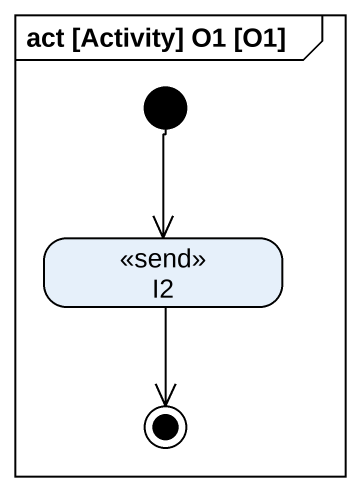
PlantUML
@startuml
mainframe act [Activity] O1 [O1]
hide empty description
state I2 <<send>>
[*] --> I2
I2 --> [*]
@enduml
